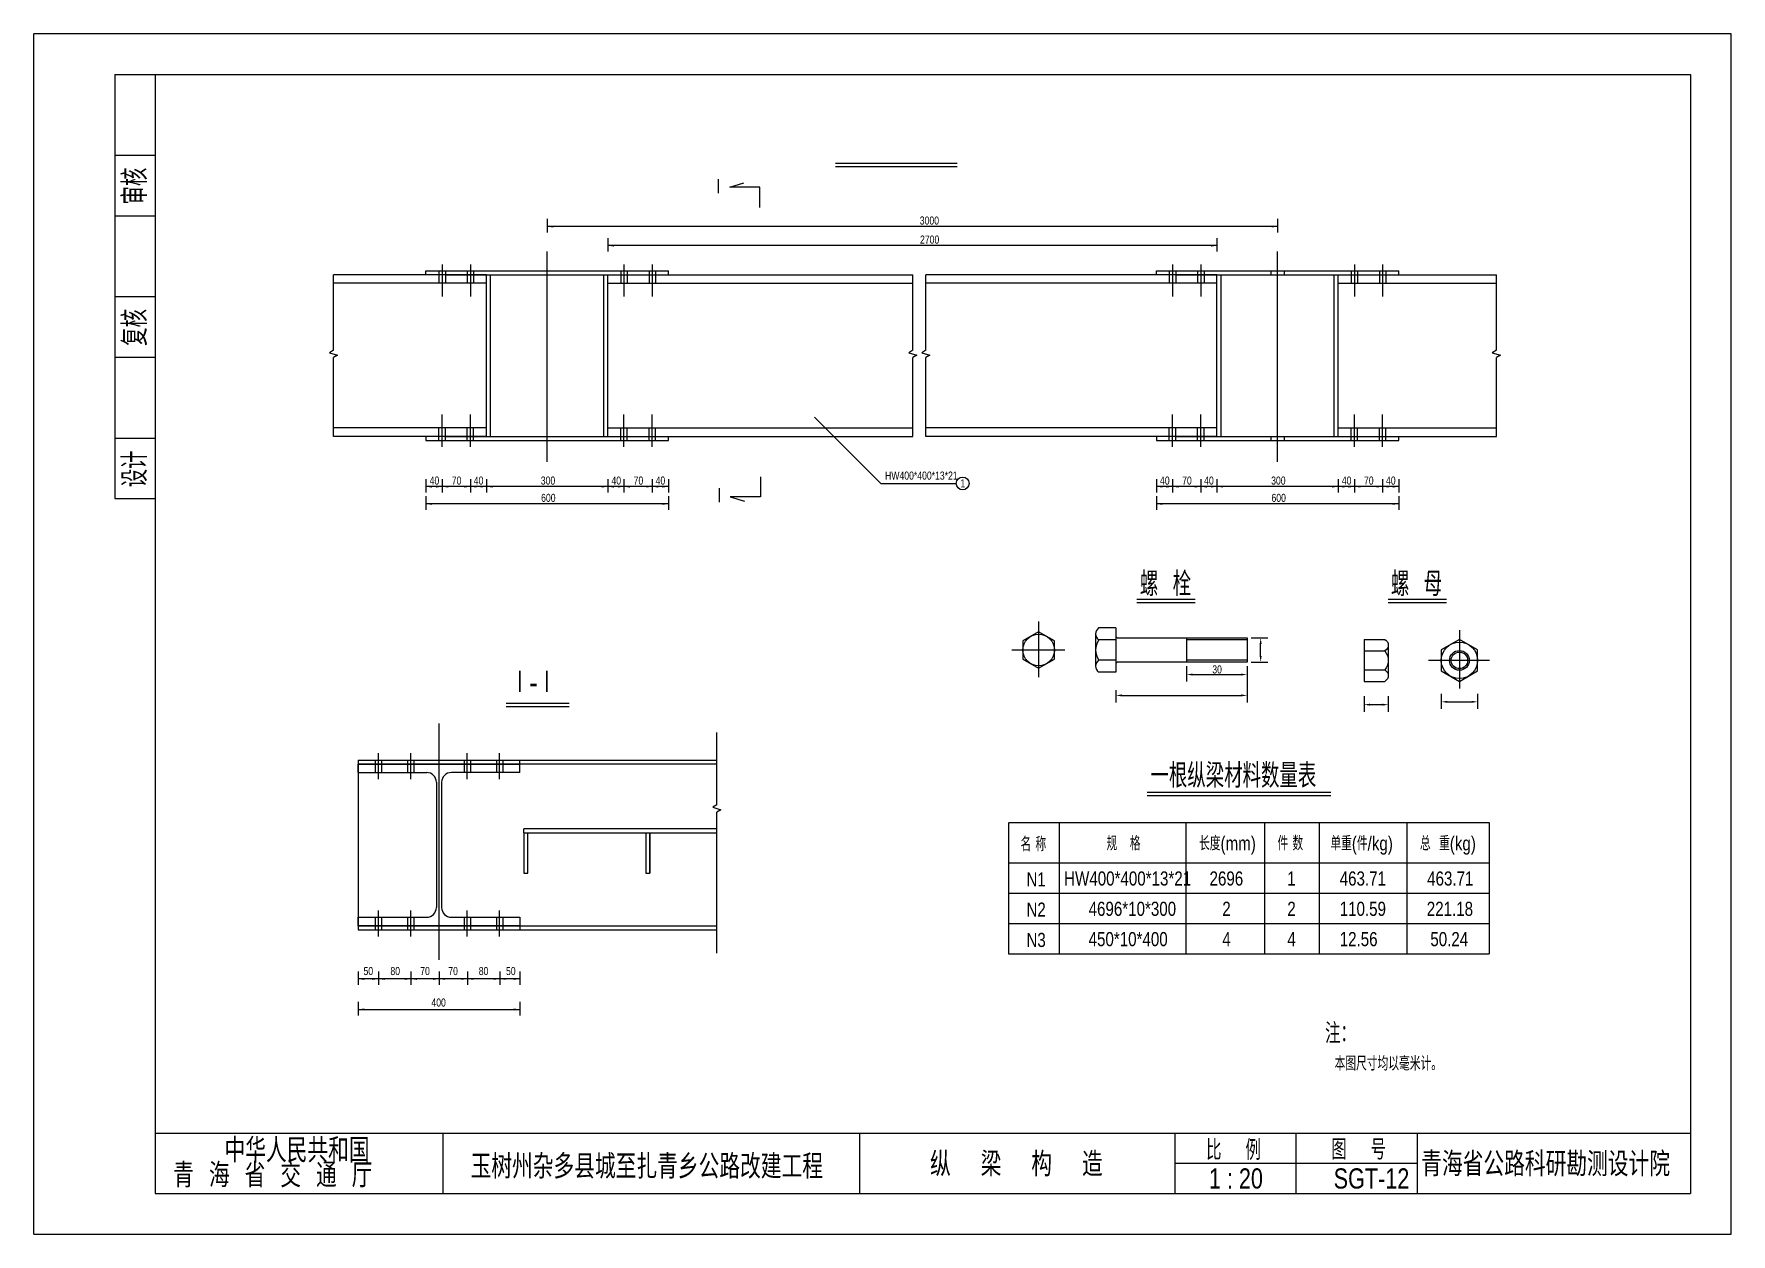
# Model space of a CAD drawing. Extents: x -51 to 4149, y -892 to 2078.
import ezdxf
from ezdxf.enums import TextEntityAlignment as Align

# ---------------------------------------------------------------- set-up
doc = ezdxf.new("R2010")
doc.units = 0
doc.header["$MEASUREMENT"] = 0
doc.layers.get('0').update_dxf_attribs({"linetype": 'CONTINUOUS'})
doc.layers.get('DEFPOINTS').update_dxf_attribs({"linetype": 'CONTINUOUS'})
doc.layers.add('LAYER2', color=2, linetype='CONTINUOUS')
doc.styles.add('GGX1', font='romanc.shx', dxfattribs={"bigfont": 'dk.shx'})
doc.styles.get("Standard").update_dxf_attribs({"font": 'txt.shx', "width": 0.8, "bigfont": 'dk.shx'})
doc.styles.add('STYLE1', font='stxt.shx', dxfattribs={"width": 0.8, "bigfont": 'dk.shx'})

msp = doc.modelspace()

# ---------------------------------------------------------------- linework, layer by layer
at = {"color": 6}
for p, q in [((248.5, 1978.5), (248.5, -791.5)), ((248.5, 1978.5), (4048.5, 1978.5)), ((4048.5, 1978.5), (4048.5, -791.5)), ((248.5, -791.5), (4048.5, -791.5))]:
    msp.add_line(p, q, dxfattribs=at)
for p, q in [((1932.3, 1758.8), (2233.2, 1758.8)), ((2677.9, 679.3), (2821.9, 679.3)), ((3300.3, 679.3), (3444.3, 679.3)), ((1116.9, 422.3), (1273.2, 422.3)), ((2703.9, 202.2), (3157.8, 202.2)), ((2360.6, 127.1), (3549.6, 127.1)), ((3549.6, 127.1), (3549.6, -197.9)), ((2360.6, 125.1), (2360.6, -197.9)), ((2360.6, -197.9), (3549.6, -197.9))]:
    msp.add_line(p, q)
at = {"color": 2}
for p, q in [((1932.3, 1750.7), (2233.2, 1750.7)), ((1670.3, 1699.3), (1705.7, 1709.9)), ((1745.3, 1699.3), (1670.3, 1699.3)), ((1745.3, 1649.3), (1745.3, 1699.3)), ((3026.3, 1601.9), (1218.7, 1601.9)), ((2876.3, 1554.7), (1368.7, 1554.7)), ((690.1, 1295.5), (690.1, 1482.5)), ((1518.7, 1482.5), (1518.7, 1492.5)), ((2123.7, 1295.5), (2123.7, 1482.5)), ((2155.9, 1295.5), (2155.9, 1482.5)), ((2726.3, 1482.5), (2726.3, 1492.5)), ((3326.3, 1482.5), (3326.3, 1492.5)), ((3567.7, 1295.5), (3567.7, 1482.5)), ((690.1, 1295.5), (680.1, 1289.5)), ((680.1, 1289.5), (700.1, 1283.5)), ((700.1, 1283.5), (690.1, 1277.5)), ((690.1, 1082.5), (690.1, 1277.5)), ((2123.7, 1295.5), (2113.7, 1289.5)), ((2113.7, 1289.5), (2133.7, 1283.5)), ((2133.7, 1283.5), (2123.7, 1277.5)), ((2123.7, 1082.5), (2123.7, 1277.5)), ((2155.9, 1295.5), (2145.9, 1289.5)), ((2145.9, 1289.5), (2165.9, 1283.5)), ((2165.9, 1283.5), (2155.9, 1277.5)), ((2155.9, 1082.5), (2155.9, 1277.5)), ((3567.7, 1295.5), (3557.7, 1289.5)), ((3557.7, 1289.5), (3577.7, 1283.5)), ((3577.7, 1283.5), (3567.7, 1277.5)), ((3567.7, 1082.5), (3567.7, 1277.5)), ((1880.5, 1130.4), (2044.6, 966.1)), ((918.7, 1082.5), (918.7, 1072.5)), ((1518.7, 1072.5), (1518.7, 1082.5)), ((2726.3, 1082.5), (2726.3, 1072.5)), ((3326.3, 1072.5), (3326.3, 1082.5)), ((1746.2, 982.6), (1746.2, 932.6)), ((2044.6, 966.1), (2231, 966.1)), ((1518.7, 958.3), (918.7, 958.3)), ((1671.2, 932.6), (1706.6, 922.1)), ((1746.2, 932.6), (1671.2, 932.6)), ((3326.3, 958.3), (2726.3, 958.3)), ((1518.7, 915.5), (918.7, 915.5)), ((3326.3, 915.5), (2726.3, 915.5)), ((2677.9, 671.2), (2821.9, 671.2)), ((3300.3, 671.2), (3444.3, 671.2)), ((1116.9, 414.1), (1273.2, 414.1)), ((1638.4, 170.7), (1638.4, 350)), ((751, 250.6), (751, 271.6)), ((1638.4, 170.7), (1628.4, 164.7)), ((2703.9, 194), (3157.8, 194)), ((1628.4, 164.7), (1648.4, 158.7)), ((1648.4, 158.7), (1638.4, 152.7)), ((1638.4, -196.2), (1638.4, 152.7)), ((2799.6, 127.1), (2799.6, -197.9)), ((2993.8, 127.1), (2993.8, -197.9)), ((3128.9, 127.1), (3128.9, -197.9)), ((3346.1, 127.1), (3346.1, -197.9)), ((1161, 101.6), (1161, 111.6)), ((2485.6, 125.1), (2485.6, -197.9)), ((2360.6, 27.1), (3549.6, 27.1)), ((2360.6, -47.9), (3549.6, -47.9)), ((751, -128.4), (751, -107.4)), ((2360.6, -122.9), (3549.6, -122.9)), ((751, -128.4), (1151, -128.4)), ((1151.1, -260.1), (751, -260.1))]:
    msp.add_line(p, q, dxfattribs=at)
at = {"color": 2, "linetype": 'ByBlock'}
for p, q in [((1218.7, 1620.6), (1218.7, 1586.9)), ((1218.7, 1620.6), (1218.7, 1586.9)), ((3026.3, 1620.6), (3026.3, 1586.9)), ((3026.3, 1620.6), (3026.3, 1586.9)), ((1368.7, 1573.4), (1368.7, 1539.7)), ((1368.7, 1573.4), (1368.7, 1539.7)), ((2876.3, 1573.4), (2876.3, 1539.7)), ((2876.3, 1573.4), (2876.3, 1539.7)), ((918.7, 977), (918.7, 943.3)), ((918.7, 977), (918.7, 943.3)), ((958.7, 977), (958.7, 943.3)), ((958.7, 977), (958.7, 943.3)), ((1028.7, 977), (1028.7, 943.3)), ((1028.7, 977), (1028.7, 943.3)), ((1068.7, 977), (1068.7, 943.3)), ((1068.7, 977), (1068.7, 943.3)), ((1368.7, 977), (1368.7, 943.3)), ((1368.7, 977), (1368.7, 943.3)), ((1368.7, 977), (1368.7, 943.3)), ((1408.7, 977), (1408.7, 943.3)), ((1408.7, 977), (1408.7, 943.3)), ((1478.7, 977), (1478.7, 943.3)), ((1478.7, 977), (1478.7, 943.3)), ((1518.7, 977), (1518.7, 943.3)), ((1518.7, 977), (1518.7, 943.3)), ((2726.3, 977), (2726.3, 943.3)), ((2726.3, 977), (2726.3, 943.3)), ((2766.3, 977), (2766.3, 943.3)), ((2766.3, 977), (2766.3, 943.3)), ((2836.3, 977), (2836.3, 943.3)), ((2836.3, 977), (2836.3, 943.3)), ((2876.3, 977), (2876.3, 943.3)), ((2876.3, 977), (2876.3, 943.3)), ((3176.3, 977), (3176.3, 943.3)), ((3176.3, 977), (3176.3, 943.3)), ((3176.3, 977), (3176.3, 943.3)), ((3216.3, 977), (3216.3, 943.3)), ((3216.3, 977), (3216.3, 943.3)), ((3286.3, 977), (3286.3, 943.3)), ((3286.3, 977), (3286.3, 943.3)), ((3326.3, 977), (3326.3, 943.3)), ((918.7, 934.3), (918.7, 900.5)), ((918.7, 934.3), (918.7, 900.5)), ((1518.7, 934.3), (1518.7, 900.5)), ((1518.7, 934.3), (1518.7, 900.5)), ((2726.3, 934.3), (2726.3, 900.5)), ((2726.3, 934.3), (2726.3, 900.5)), ((3326.3, 934.3), (3326.3, 900.5)), ((2960.9, 583.8), (3001.9, 583.8)), ((2984.4, 538.8), (2984.4, 568.8)), ((2800.9, 513.8), (2800.9, 475.6)), ((2950.9, 513.8), (2950.9, 475.6)), ((2960.9, 523.8), (3001.9, 523.8)), ((2815.9, 493.1), (2935.9, 493.1)), ((2950.9, 483.1), (2950.9, 424)), ((2625.9, 454.1), (2625.9, 424)), ((2640.9, 441.5), (2935.9, 441.5)), ((3240.3, 439.7), (3240.3, 401.1)), ((3300.3, 439.7), (3300.3, 401.1)), ((3431.4, 445.6), (3431.4, 408.1)), ((3446.4, 425.6), (3506.4, 425.6)), ((3521.4, 445.6), (3521.4, 408.1)), ((3255.3, 418.6), (3285.3, 418.6)), ((751, -241.4), (751, -275.1)), ((801.1, -241.4), (801.1, -275.1)), ((881.1, -241.4), (881.1, -275.1)), ((951.1, -241.4), (951.1, -275.1)), ((951.1, -241.4), (951.1, -275.1)), ((1021.1, -241.4), (1021.1, -275.1)), ((1101.1, -241.4), (1101.1, -275.1)), ((1151.1, -241.4), (1151.1, -275.1)), ((751.1, -317), (751.1, -350.7)), ((751.1, -335.7), (1151.1, -335.7)), ((1151.1, -317), (1151.1, -350.7))]:
    msp.add_line(p, q, dxfattribs=at)
at = {"color": 3}
for p, q in [((1218.7, 1019.4), (1218.7, 1539.7)), ((3026.3, 1019.4), (3026.3, 1539.7)), ((958.7, 1508), (958.7, 1428.3)), ((958.7, 1508), (958.7, 1428.3)), ((1028.7, 1508), (1028.7, 1428.3)), ((1028.7, 1508), (1028.7, 1428.3)), ((1408.7, 1508), (1408.7, 1428.3)), ((1408.7, 1508), (1408.7, 1428.3)), ((1478.7, 1508), (1478.7, 1428.3)), ((1478.7, 1508), (1478.7, 1428.3)), ((2766.3, 1508), (2766.3, 1428.3)), ((2766.3, 1508), (2766.3, 1428.3)), ((2836.3, 1508), (2836.3, 1428.3)), ((2836.3, 1508), (2836.3, 1428.3)), ((3216.3, 1508), (3216.3, 1428.3)), ((3216.3, 1508), (3216.3, 1428.3)), ((3286.3, 1508), (3286.3, 1428.3)), ((3286.3, 1508), (3286.3, 1428.3)), ((958.7, 1056.9), (958.7, 1136.6)), ((958.7, 1056.9), (958.7, 1136.6)), ((1028.7, 1056.9), (1028.7, 1136.6)), ((1028.7, 1056.9), (1028.7, 1136.6)), ((1408.7, 1056.9), (1408.7, 1136.6)), ((1408.7, 1056.9), (1408.7, 1136.6)), ((1478.7, 1056.9), (1478.7, 1136.6)), ((1478.7, 1056.9), (1478.7, 1136.6)), ((2766.3, 1056.9), (2766.3, 1136.6)), ((2766.3, 1056.9), (2766.3, 1136.6)), ((2836.3, 1056.9), (2836.3, 1136.6)), ((2836.3, 1056.9), (2836.3, 1136.6)), ((3216.3, 1056.9), (3216.3, 1136.6)), ((3216.3, 1056.9), (3216.3, 1136.6)), ((3286.3, 1056.9), (3286.3, 1136.6)), ((3286.3, 1056.9), (3286.3, 1136.6)), ((951, -212.6), (951, 371.6)), ((801, 233.9), (801, 298.6)), ((881, 233.9), (881, 298.6)), ((1021, 233.9), (1021, 298.6)), ((1101, 233.9), (1101, 298.6)), ((801, -155.1), (801, -90.4)), ((881, -155.1), (881, -90.4)), ((1021, -155.1), (1021, -90.4)), ((1101, -155.1), (1101, -90.4))]:
    msp.add_line(p, q, dxfattribs=at)
at = {"linetype": 'Continuous'}
for p, q in [((1068.7, 1482.5), (690.1, 1482.5)), ((918.7, 1492.5), (1518.7, 1492.5)), ((918.7, 1482.5), (918.7, 1492.5)), ((968.7, 1482.5), (1468.7, 1482.5)), ((1068.7, 1082.5), (1068.7, 1482.5)), ((1078.7, 1082.5), (1078.7, 1482.5)), ((1358.7, 1082.5), (1358.7, 1482.5)), ((1368.7, 1082.5), (1368.7, 1482.5)), ((1368.7, 1482.5), (2123.7, 1482.5)), ((2876.3, 1482.5), (2155.9, 1482.5)), ((2726.3, 1492.5), (3326.3, 1492.5)), ((2776.3, 1482.5), (3276.3, 1482.5)), ((2876.3, 1082.5), (2876.3, 1482.5)), ((2886.3, 1082.5), (2886.3, 1482.5)), ((3166.3, 1082.5), (3166.3, 1482.5)), ((3176.3, 1482.5), (3567.7, 1482.5)), ((3176.3, 1082.5), (3176.3, 1482.5)), ((1068.7, 1461.5), (690.1, 1461.5)), ((1368.7, 1461.5), (2123.7, 1461.5)), ((2876.3, 1461.5), (2155.9, 1461.5)), ((3176.3, 1461.5), (3567.7, 1461.5)), ((1068.7, 1103.5), (690.1, 1103.5)), ((1368.7, 1103.5), (2123.7, 1103.5)), ((2876.3, 1103.5), (2155.9, 1103.5)), ((3176.3, 1103.5), (3567.7, 1103.5)), ((1068.7, 1082.5), (690.1, 1082.5)), ((918.7, 1072.5), (1518.7, 1072.5)), ((968.7, 1082.5), (1468.7, 1082.5)), ((1368.7, 1082.5), (2123.7, 1082.5)), ((2876.3, 1082.5), (2155.9, 1082.5)), ((2726.3, 1072.5), (3326.3, 1072.5)), ((2776.3, 1082.5), (3276.3, 1082.5)), ((3176.3, 1082.5), (3567.7, 1082.5)), ((751, 281.6), (1638.4, 281.6)), ((751, 281.6), (751, -138.4)), ((751, 271.6), (1151, 271.6)), ((751, 271.6), (751, -138.4)), ((1151, 271.6), (751, 271.6)), ((1151, 271.6), (1151, 281.6)), ((1151, 250.6), (1151, 271.6)), ((1638.4, 271.6), (1151, 271.6)), ((1153.5, 281.6), (1638.4, 281.6)), ((1153.5, 281.6), (1638.4, 281.6)), ((751, 250.6), (920.5, 250.6)), ((944.5, 226.6), (944.5, -83.4)), ((957.5, 226.6), (957.5, -83.4)), ((1151, 250.6), (981.5, 250.6)), ((1638.4, 111.6), (1161, 111.6)), ((1161, 101.6), (1638.4, 101.6)), ((1161, 101.6), (1161, 1.6)), ((1171, 1.6), (1171, 101.6)), ((1463, 101.6), (1463, 1.6)), ((1473, 1.6), (1473, 101.6)), ((1473, 101.6), (1473, 1.6)), ((1161, 1.6), (1171, 1.6)), ((1463, 1.6), (1473, 1.6)), ((751, -107.4), (920.5, -107.4)), ((981.5, -107.4), (1151, -107.4)), ((1151, -107.4), (1151, -128.4)), ((1151, -128.4), (751, -128.4)), ((751, -138.4), (1638.4, -138.4)), ((1151, -128.4), (1638.4, -128.4)), ((1151, -128.4), (1151, -138.4))]:
    msp.add_line(p, q, dxfattribs=at)
at = {"color": 1}
for p, q in [((950.7, 1492.5), (950.7, 1461.5)), ((966.7, 1492.5), (966.7, 1461.5)), ((1020.7, 1492.5), (1020.7, 1461.5)), ((1036.7, 1492.5), (1036.7, 1461.5)), ((1400.7, 1492.5), (1400.7, 1461.5)), ((1416.7, 1492.5), (1416.7, 1461.5)), ((1470.7, 1492.5), (1470.7, 1461.5)), ((1486.7, 1492.5), (1486.7, 1461.5)), ((2758.3, 1492.5), (2758.3, 1461.5)), ((2774.3, 1492.5), (2774.3, 1461.5)), ((2828.3, 1492.5), (2828.3, 1461.5)), ((2844.3, 1492.5), (2844.3, 1461.5)), ((3010.3, 1482.5), (3010.3, 1492.5)), ((3042.3, 1492.5), (3042.3, 1482.5)), ((3208.3, 1492.5), (3208.3, 1461.5)), ((3224.3, 1492.5), (3224.3, 1461.5)), ((3278.3, 1492.5), (3278.3, 1461.5)), ((3294.3, 1492.5), (3294.3, 1461.5)), ((950.7, 1072.5), (950.7, 1103.5)), ((966.7, 1072.5), (966.7, 1103.5)), ((1020.7, 1072.5), (1020.7, 1103.5)), ((1036.7, 1072.5), (1036.7, 1103.5)), ((1400.7, 1072.5), (1400.7, 1103.5)), ((1416.7, 1072.5), (1416.7, 1103.5)), ((1470.7, 1072.5), (1470.7, 1103.5)), ((1486.7, 1072.5), (1486.7, 1103.5)), ((2758.3, 1072.5), (2758.3, 1103.5)), ((2774.3, 1072.5), (2774.3, 1103.5)), ((2828.3, 1072.5), (2828.3, 1103.5)), ((2844.3, 1072.5), (2844.3, 1103.5)), ((3208.3, 1072.5), (3208.3, 1103.5)), ((3224.3, 1072.5), (3224.3, 1103.5)), ((3278.3, 1072.5), (3278.3, 1103.5)), ((3294.3, 1072.5), (3294.3, 1103.5)), ((3010.3, 1072.5), (3010.3, 1082.5)), ((3042.3, 1082.5), (3042.3, 1072.5)), ((793, 281.6), (793, 250.6)), ((809, 281.6), (809, 250.6)), ((873, 281.6), (873, 250.6)), ((889, 281.6), (889, 250.6)), ((1013, 281.6), (1013, 250.6)), ((1029, 281.6), (1029, 250.6)), ((1093, 281.6), (1093, 250.6)), ((1109, 281.6), (1109, 250.6)), ((793, -107.4), (793, -138.4)), ((809, -107.4), (809, -138.4)), ((873, -107.4), (873, -138.4)), ((889, -107.4), (889, -138.4)), ((1013, -107.4), (1013, -138.4)), ((1029, -107.4), (1029, -138.4)), ((1093, -107.4), (1093, -138.4)), ((1109, -107.4), (1109, -138.4))]:
    msp.add_line(p, q, dxfattribs=at)
at = {"color": 7, "linetype": 'Continuous'}
for p, q in [((2434.9, 598.8), (2396, 576.3)), ((2473.9, 576.3), (2434.9, 598.8)), ((2575.9, 593.8), (2575.9, 513.8)), ((2625.9, 608.8), (2583.4, 608.8)), ((2625.9, 608.8), (2625.9, 498.8)), ((2396, 576.3), (2396, 531.3)), ((2473.9, 531.3), (2473.9, 576.3)), ((2625.9, 578.8), (2583.4, 578.8)), ((2630.9, 583.8), (2950.9, 583.8)), ((2950.9, 583.8), (2950.9, 523.8)), ((3240.3, 580.2), (3291.3, 580.2)), ((3240.3, 580.2), (3240.3, 476.2)), ((3240.3, 551.8), (3291.3, 551.8)), ((3300.3, 566), (3300.3, 490.4)), ((3476.3, 580.2), (3431.3, 554.2)), ((3431.3, 554.2), (3431.3, 502.2)), ((3521.3, 554.2), (3476.3, 580.2)), ((3521.3, 502.2), (3521.3, 554.2)), ((2396, 531.3), (2434.9, 508.8)), ((2434.9, 508.8), (2473.9, 531.3)), ((2625.9, 528.8), (2583.4, 528.8)), ((2625.9, 518.8), (2625.9, 498.8)), ((2950.9, 523.8), (2630.9, 523.8)), ((3240.3, 504.6), (3291.3, 504.6)), ((2625.9, 498.8), (2583.4, 498.8)), ((3240.3, 476.2), (3291.3, 476.2)), ((3431.3, 502.2), (3476.3, 476.2)), ((3476.3, 476.2), (3521.3, 502.2))]:
    msp.add_line(p, q, dxfattribs=at)
at = {"color": 3, "linetype": 'Continuous'}
for p, q in [((2434.9, 624.4), (2434.9, 486.7)), ((3476.3, 603.2), (3476.3, 458.8)), ((2499.8, 553.8), (2368.5, 553.8)), ((3551.1, 528.2), (3399.6, 528.2))]:
    msp.add_line(p, q, dxfattribs=at)
at = {"color": 1, "linetype": 'Continuous'}
for p, q in [((2800.9, 583.8), (2800.9, 523.8)), ((2950.9, 578.8), (2800.9, 578.8)), ((2950.9, 528.8), (2800.9, 528.8))]:
    msp.add_line(p, q, dxfattribs=at)
at = {"color": 2, "linetype": 'Continuous'}
for points in [[(-51.5, -891.5), (-51.5, 2078.5)], [(4148.5, 2078.5), (-51.5, 2078.5)], [(4148.5, -891.5), (4148.5, 2078.5)], [(-51.5, -891.5), (4148.5, -891.5)]]:
    msp.add_lwpolyline(points, dxfattribs=at)
at = {"linetype": 'Continuous'}
for points in [[(148.5, 1978.5), (148.5, 928.5), (148.5, 928.5)], [(148.5, 1978.5), (248.5, 1978.5), (248.5, 1978.5)], [(148.5, 1778.5), (248.5, 1778.5), (248.5, 1778.5)], [(148.5, 1628.5), (248.5, 1628.5), (248.5, 1628.5)], [(148.5, 1428.5), (248.5, 1428.5), (248.5, 1428.5)], [(148.5, 1278.5), (248.5, 1278.5), (248.5, 1278.5)], [(148.5, 1078.5), (248.5, 1078.5), (248.5, 1078.5)], [(148.5, 928.5), (248.5, 928.5), (248.5, 928.5)], [(248.5, -641.5), (4048.5, -641.5), (4048.5, -641.5)], [(961.2, -791.5), (961.2, -641.5), (961.2, -641.5)], [(1992.6, -791.5), (1992.6, -641.5), (1992.6, -641.5)], [(2772.4, -791.5), (2772.4, -641.5), (2772.4, -641.5)], [(3072.4, -791.5), (3072.4, -641.5), (3072.4, -641.5)], [(3372.4, -791.5), (3372.4, -641.5), (3372.4, -641.5)], [(2772.4, -716.5), (3372.4, -716.5)]]:
    msp.add_lwpolyline(points, dxfattribs=at)
at = {"color": 2}
msp.add_circle((2246.9, 966), 15.8, dxfattribs=at)
at = {"color": 7, "linetype": 'Continuous'}
for centre, radius in [((2434.9, 553.8), 39), ((3476.3, 528.2), 45), ((3476.3, 528.2), 24.5), ((3476.3, 528.2), 20.5)]:
    msp.add_circle(centre, radius, dxfattribs=at)
for centre, radius, start, end in [((2594.7, 593.8), 18.8, 126.869, 233.131), ((2630.9, 588.8), 5, 180, 270), ((2621.4, 553.8), 45.4, 146.597, 213.4), ((2594.7, 513.8), 18.7, 126.856, 233.138), ((2630.9, 518.8), 5, 90, 180)]:
    msp.add_arc(centre, radius, start, end, dxfattribs=at)
at = {"linetype": 'Continuous'}
for centre, start, end in [((920.5, 226.6), 360, 90), ((981.5, 226.6), 90, 180), ((920.5, -83.4), 270, 0), ((981.5, -83.4), 180, 270)]:
    msp.add_arc(centre, 24, start, end, dxfattribs=at)
at = {"color": 7, "linetype": 'Continuous', "extrusion": (0, 0, -1)}
for centre, major_axis, start_param, end_param in [((3277.8, 566), (-22.5, 0), 2.214282, 4.068886), ((3245.8, 528.2), (-54.5, 0), 2.5586, 3.724533), ((3277.8, 490.4), (-22.5, 0), 2.214055, 4.069043)]:
    msp.add_ellipse(centre, major_axis=major_axis, ratio=0.787295, start_param=start_param, end_param=end_param, dxfattribs=at)
at = {"color": 2, "linetype": 'ByBlock'}
for points in [[(1233.7, 1604.4), (1233.7, 1599.4), (1218.7, 1601.9)], [(3011.3, 1604.4), (3011.3, 1599.4), (3026.3, 1601.9)], [(1383.7, 1557.2), (1383.7, 1552.2), (1368.7, 1554.7)], [(2861.3, 1557.2), (2861.3, 1552.2), (2876.3, 1554.7)], [(933.7, 960.8), (933.7, 955.8), (918.7, 958.3)], [(943.7, 960.8), (943.7, 955.8), (958.7, 958.3)], [(973.7, 960.8), (973.7, 955.8), (958.7, 958.3)], [(1013.7, 960.8), (1013.7, 955.8), (1028.7, 958.3)], [(1043.7, 960.8), (1043.7, 955.8), (1028.7, 958.3)], [(1053.7, 960.8), (1053.7, 955.8), (1068.7, 958.3)], [(1083.7, 960.8), (1083.7, 955.8), (1068.7, 958.3)], [(1353.7, 960.8), (1353.7, 955.8), (1368.7, 958.3)], [(1383.7, 960.8), (1383.7, 955.8), (1368.7, 958.3)], [(1393.7, 960.8), (1393.7, 955.8), (1408.7, 958.3)], [(1423.7, 960.8), (1423.7, 955.8), (1408.7, 958.3)], [(1463.7, 960.8), (1463.7, 955.8), (1478.7, 958.3)], [(1493.7, 960.8), (1493.7, 955.8), (1478.7, 958.3)], [(1503.7, 960.8), (1503.7, 955.8), (1518.7, 958.3)], [(2741.3, 960.8), (2741.3, 955.8), (2726.3, 958.3)], [(2751.3, 960.8), (2751.3, 955.8), (2766.3, 958.3)], [(2781.3, 960.8), (2781.3, 955.8), (2766.3, 958.3)], [(2821.3, 960.8), (2821.3, 955.8), (2836.3, 958.3)], [(2851.3, 960.8), (2851.3, 955.8), (2836.3, 958.3)], [(2861.3, 960.8), (2861.3, 955.8), (2876.3, 958.3)], [(2891.3, 960.8), (2891.3, 955.8), (2876.3, 958.3)], [(3161.3, 960.8), (3161.3, 955.8), (3176.3, 958.3)], [(3191.3, 960.8), (3191.3, 955.8), (3176.3, 958.3)], [(3201.3, 960.8), (3201.3, 955.8), (3216.3, 958.3)], [(3231.3, 960.8), (3231.3, 955.8), (3216.3, 958.3)], [(3271.3, 960.8), (3271.3, 955.8), (3286.3, 958.3)], [(3301.3, 960.8), (3301.3, 955.8), (3286.3, 958.3)], [(3311.3, 960.8), (3311.3, 955.8), (3326.3, 958.3)], [(933.7, 918), (933.7, 913), (918.7, 915.5)], [(1503.7, 918), (1503.7, 913), (1518.7, 915.5)], [(2741.3, 918), (2741.3, 913), (2726.3, 915.5)], [(3311.3, 918), (3311.3, 913), (3326.3, 915.5)], [(2981.9, 568.8), (2986.9, 568.8), (2984.4, 583.8)], [(2981.9, 538.8), (2986.9, 538.8), (2984.4, 523.8)], [(2815.9, 495.6), (2815.9, 490.6), (2800.9, 493.1)], [(2935.9, 495.6), (2935.9, 490.6), (2950.9, 493.1)], [(2640.9, 444), (2640.9, 439), (2625.9, 441.5)], [(2935.9, 444), (2935.9, 439), (2950.9, 441.5)], [(3255.3, 421.1), (3255.3, 416.1), (3240.3, 418.6)], [(3285.3, 421.1), (3285.3, 416.1), (3300.3, 418.6)], [(3446.4, 428.1), (3446.4, 423.1), (3431.4, 425.6)], [(3506.4, 428.1), (3506.4, 423.1), (3521.4, 425.6)], [(766, -257.6), (766, -262.6), (751, -260.1)], [(786, -257.6), (786, -262.6), (801, -260.1)], [(816.1, -257.6), (816.1, -262.6), (801.1, -260.1)], [(866.1, -257.6), (866.1, -262.6), (881.1, -260.1)], [(896.1, -257.6), (896.1, -262.6), (881.1, -260.1)], [(936.1, -257.6), (936.1, -262.6), (951.1, -260.1)], [(966.1, -257.6), (966.1, -262.6), (951.1, -260.1)], [(1006.1, -257.6), (1006.1, -262.6), (1021.1, -260.1)], [(1036.1, -257.6), (1036.1, -262.6), (1021.1, -260.1)], [(1086.1, -257.6), (1086.1, -262.6), (1101.1, -260.1)], [(1116.1, -257.6), (1116.1, -262.6), (1101.1, -260.1)], [(1136.1, -257.6), (1136.1, -262.6), (1151.1, -260.1)], [(766.1, -333.2), (766.1, -338.2), (751.1, -335.7)], [(1136.1, -333.2), (1136.1, -338.2), (1151.1, -335.7)]]:
    msp.add_solid(points, dxfattribs=at)
at = {"layer": 'DEFPOINTS', "color": 0, "linetype": 'ByBlock'}
for p in [(1218.7, 1601.9), (1218.7, 1601.9), (3026.3, 1601.9), (1368.7, 1554.7), (1368.7, 1554.7), (2876.3, 1554.7), (918.7, 958.3), (918.7, 958.3), (958.7, 958.3), (958.7, 958.3), (1028.7, 958.3), (1028.7, 958.3), (1068.7, 958.3), (1068.7, 958.3), (1368.7, 958.3), (1368.7, 958.3), (1368.7, 958.3), (1368.7, 958.3), (1408.7, 958.3), (1408.7, 958.3), (1478.7, 958.3), (1478.7, 958.3), (1518.7, 958.3), (1518.7, 958.3), (2726.3, 958.3), (2726.3, 958.3), (2766.3, 958.3), (2766.3, 958.3), (2836.3, 958.3), (2836.3, 958.3), (2876.3, 958.3), (2876.3, 958.3), (3176.3, 958.3), (3176.3, 958.3), (3176.3, 958.3), (3176.3, 958.3), (3216.3, 958.3), (3216.3, 958.3), (3286.3, 958.3), (3286.3, 958.3), (3310.3, 958.3), (3310.3, 958.3), (918.7, 915.5), (918.7, 915.5), (1518.7, 915.5), (2726.3, 915.5), (2726.3, 915.5), (3310.3, 915.5), (2950.9, 583.8), (2984.4, 583.8), (2800.9, 523.8), (2950.9, 523.8), (2950.9, 523.8), (2625.9, 464.1), (2950.9, 493.1), (2950.9, 493.1), (2950.9, 441.5), (3240.3, 449.7), (3300.3, 449.7), (3431.4, 455.6), (3521.4, 455.6), (3521.4, 425.6), (3300.3, 418.6), (1102.3, -260.1), (1152.3, -260.1)]:
    msp.add_point(p, dxfattribs=at)

# ---------------------------------------------------------------- texts
at = {"color": 2, "linetype": 'ByBlock', "style": 'STYLE1', "width": 0.8}
for s, p in [('审核', (228.5, 1656.6)), ('复核', (228.5, 1306.6)), ('设计', (228.5, 956.6))]:
    msp.add_text(s, height=60, rotation=90, dxfattribs=at).set_placement(p)
at = {"color": 2, "style": 'STYLE1', "width": 0.8}
for s, height, p in [('3000', 20, (2140.8, 1606.7)), ('2700', 20, (2141.4, 1559.6)), ('40', 20, (927.8, 963.2)), ('70', 20, (982.6, 963.2)), ('40', 20, (1037, 963.2)), ('300', 20, (1202.9, 963.2)), ('40', 20, (1377.8, 963.2)), ('70', 20, (1432.6, 963.2)), ('40', 20, (1487, 963.2)), ('HW400*400*13*21', 20, (2054.9, 975.5)), ('1', 20, (2241.5, 956.3)), ('40', 20, (2735.3, 963.2)), ('70', 20, (2790.1, 963.2)), ('40', 20, (2844.6, 963.2)), ('300', 20, (3010.4, 963.2)), ('40', 20, (3185.3, 963.2)), ('70', 20, (3240.1, 963.2)), ('40', 20, (3294.6, 963.2)), ('600', 20, (1203.7, 920.4)), ('600', 20, (3011.2, 920.4)), ('30', 20, (2864.7, 495.8)), ('一根纵梁材料数量表', 60, (2711.7, 212.9)), ('50', 20, (764.1, -250.6)), ('80', 20, (830.7, -250.6)), ('70', 20, (904.5, -250.6)), ('70', 20, (973.9, -250.6)), ('80', 20, (1049.4, -250.6)), ('50', 20, (1116.8, -250.6)), ('400', 20, (932.2, -328.5))]:
    msp.add_text(s, height=height, dxfattribs=at).set_placement(p)
at = {"color": 2, "linetype": 'ByBlock'}
for s, height, style, width, p in [('螺  栓', 60, 'STYLE1', 0.8, (2685.4, 687.4)), ('螺  母', 60, 'STYLE1', 0.8, (3306.7, 687.4)), ('Ⅰ-Ⅰ', 60, 'STYLE1', 0.8, (1128.2, 444.2)), ('名 称', 35, 'STYLE1', 0.8, (2390, 55.8)), ('规   格', 35, 'STYLE1', 0.8, (2602.8, 57.8)), ('长度(mm)', 35, 'STYLE1', 0.8, (2831.9, 57.8)), ('件 数', 35, 'STYLE1', 0.8, (3025.9, 57.8)), ('单重(件/kg)', 35, 'STYLE1', 0.8, (3156.9, 57.8)), ('总  重(kg)', 35, 'STYLE1', 0.8, (3378.5, 57.8)), ('N1', 35, 'STYLE1', 0.8, (2404.7, -31.1)), ('HW400*400*13*21', 35, 'STYLE1', 0.8, (2498, -29.1)), ('2696', 35, 'STYLE1', 0.8, (2857.9, -29.1)), ('1', 35, 'STYLE1', 0.8, (3050.4, -29.1)), ('463.71', 35, 'STYLE1', 0.8, (3180, -29.1)), ('463.71', 35, 'STYLE1', 0.8, (3396.4, -29.1)), ('N2', 35, 'STYLE1', 0.8, (2404.7, -106.1)), ('4696*10*300', 35, 'STYLE1', 0.8, (2558.6, -104.1)), ('2', 35, 'STYLE1', 0.8, (2889.5, -104.1)), ('2', 35, 'STYLE1', 0.8, (3050.4, -104.1)), ('110.59', 35, 'STYLE1', 0.8, (3180, -104.1)), ('221.18', 35, 'STYLE1', 0.8, (3395.5, -104.1)), ('N3', 35, 'STYLE1', 0.8, (2404.7, -181.1)), ('450*10*400', 35, 'STYLE1', 0.8, (2558.6, -179.1)), ('4', 35, 'STYLE1', 0.8, (2889.5, -179.1)), ('4', 35, 'STYLE1', 0.8, (3050.4, -179.1)), ('12.56', 35, 'STYLE1', 0.8, (3180, -179.1)), ('50.24', 35, 'STYLE1', 0.8, (3404.3, -179.1)), ('  注：', 50, 'STYLE1', 0.8, (3114.1, -419.6)), ('本图尺寸均以毫米计。', 35, 'STYLE1', 0.8, (3167.3, -486.8)), ('中华人民共和国', 60, 'GGX1', 0.9, (420.1, -714.5)), ('比    例', 50, 'STYLE1', 0.8, (2849.4, -708.5)), ('图    号', 50, 'STYLE1', 0.8, (3159.1, -707.2)), (' 青 海 省 交 通 厅', 60, 'GGX1', 0.9, (256.2, -776)), ('青海省公路科研勘测设计院', 60, 'GGX1', 0.9, (3381.8, -748.5)), ('1 : 20', 50, 'STYLE1', 0.8, (2856.2, -778.9)), ('SGT-12', 50, 'STYLE1', 0.8, (3165, -778.9))]:
    msp.add_text(s, height=height, dxfattribs=dict(at, style=style, width=width)).set_placement(p)
at = {"color": 2, "linetype": 'ByBlock', "style": 'GGX1', "width": 0.9}
for s, p in [('玉树州杂多县城至扎青乡公路改建工程', (1465.2, -724.4)), ('纵  梁  构  造', (2379.8, -718.6))]:
    msp.add_text(s, height=60, dxfattribs=at).set_placement(p, align=Align.MIDDLE_CENTER)
at = {"layer": 'LAYER2', "color": 2, "width": 0.8}
for p in [(1627.1, 1680.5), (1629.3, 915.8)]:
    msp.add_text('Ⅰ', height=40, dxfattribs=at).set_placement(p)

doc.saveas('drawing.dxf')
